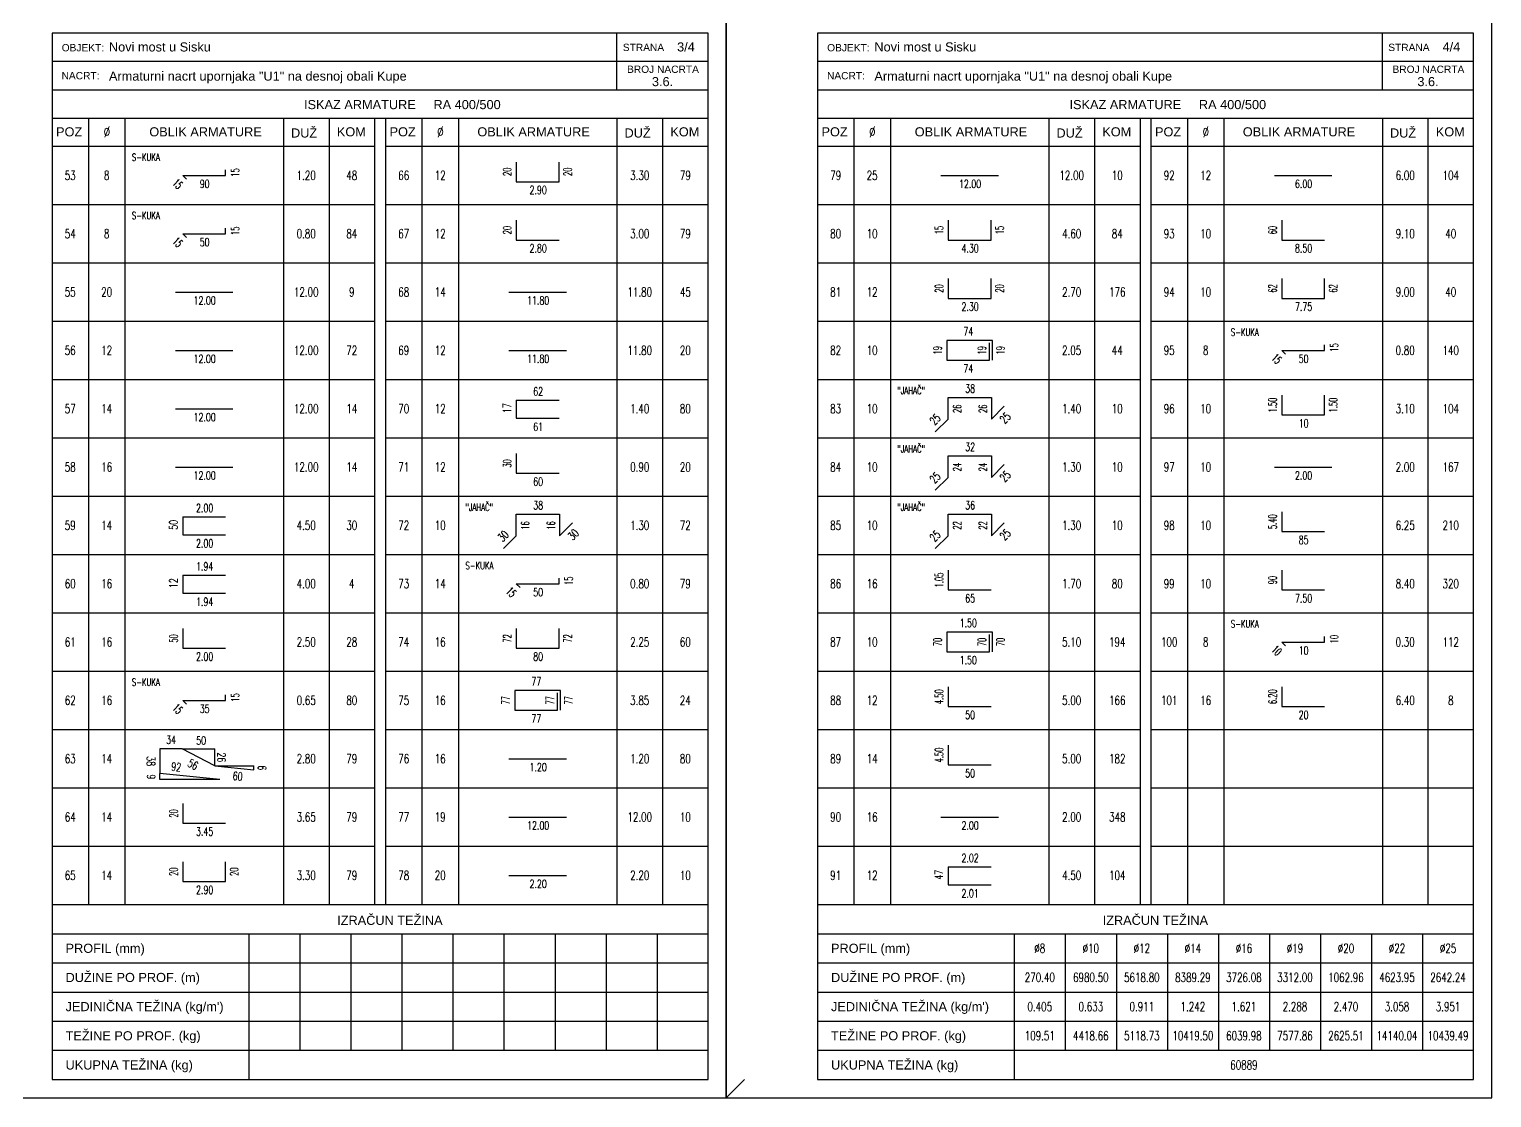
# Model space of a CAD drawing. Extents: x 0 to 12346, y 0 to 3567.
# Drawn here: x 10339 to 12346, y 597 to 2062 of the extents above; entities that cross this region are included whole.
import ezdxf
from ezdxf.enums import TextEntityAlignment as Align

# ---------------------------------------------------------------- set-up
doc = ezdxf.new("R2010")
doc.units = 0
doc.header["$LTSCALE"] = 50
for name, color, linetype in [('ARM', 1, 'CONTINUOUS'), ('ARMATURA', 1, 'CONTINUOUS'), ('KOTE', 4, 'CONTINUOUS'), ('TANKO', 8, 'CONTINUOUS'), ('TEKST', 7, 'CONTINUOUS')]:
    doc.layers.add(name, color=color, linetype=linetype)
doc.styles.add('KOTE', font='romans.shx', dxfattribs={"width": 0.7})
doc.styles.add('NASLOV', font='ARIAL.TTF')

# ---------------------------------------------------------------- blocks, each defined once
blk = doc.blocks.new('as5')
at = {"layer": 'ARM'}
blk.add_lwpolyline([(3.692, -0.906), (3.586, -0.8), (4.764, -0.8), (4.764, -0.65)], dxfattribs=at)
at = {"layer": 'KOTE', "style": 'KOTE', "width": 0.7}
blk.add_text('S-KUKA', height=0.2, dxfattribs=at).set_placement((2.192, -0.403))
for tag, height, p in [('POZ', 0.25, (0.5, -0.8)), ('FI', 0.25, (1.5, -0.8)), ('DUZ', 0.25, (6.975, -0.8)), ('KOM', 0.25, (8.225, -0.8)), ('A', 0.225, (4.188, -1.032))]:
    blk.add_attdef(tag, text='', height=height, dxfattribs=at).set_placement(p, align=Align.MIDDLE)
at = {"layer": 'KOTE', "style": 'KOTE', "width": 0.6}
for rotation, p in [(90, (5.027, -0.719)), (315, (3.448, -1.032))]:
    blk.add_attdef('B', text='', height=0.225, rotation=rotation, dxfattribs=at).set_placement(p, align=Align.MIDDLE)
blk = doc.blocks.new('as7')
at = {"layer": 'ARM'}
blk.add_line((3.386, -0.8), (4.964, -0.8), dxfattribs=at)
at = {"layer": 'KOTE', "style": 'KOTE', "width": 0.7}
for tag, height, p in [('POZ', 0.25, (0.5, -0.8)), ('FI', 0.25, (1.5, -0.8)), ('DUZ', 0.25, (6.975, -0.8)), ('KOM', 0.25, (8.225, -0.8)), ('A', 0.225, (4.188, -1.032))]:
    blk.add_attdef(tag, text='', height=height, dxfattribs=at).set_placement(p, align=Align.MIDDLE)
blk = doc.blocks.new('as10')
at = {"layer": 'ARM'}
for p, q in [((3.588, -0.564), (3.588, -1.056)), ((3.588, -0.564), (4.762, -0.564)), ((3.588, -1.056), (4.762, -1.056))]:
    blk.add_line(p, q, dxfattribs=at)
at = {"layer": 'KOTE', "style": 'KOTE', "width": 0.7}
for tag, height, p in [('C', 0.225, (4.188, -0.325)), ('POZ', 0.25, (0.5, -0.8)), ('FI', 0.25, (1.5, -0.8)), ('DUZ', 0.25, (6.975, -0.8)), ('KOM', 0.25, (8.225, -0.8)), ('A', 0.225, (4.188, -1.295))]:
    blk.add_attdef(tag, text='', height=height, dxfattribs=at).set_placement(p, align=Align.MIDDLE)
blk.add_attdef('B', text='', height=0.225, rotation=90, dxfattribs=at).set_placement((3.331, -0.784), align=Align.MIDDLE)
blk = doc.blocks.new('as4')
at = {"layer": 'ARM'}
blk.add_lwpolyline([(3.588, -0.432), (3.588, -0.972), (4.762, -0.972)], dxfattribs=at)
at = {"layer": 'KOTE', "style": 'KOTE', "width": 0.7}
for tag, height, p in [('POZ', 0.25, (0.5, -0.8)), ('FI', 0.25, (1.5, -0.8)), ('DUZ', 0.25, (6.975, -0.8)), ('KOM', 0.25, (8.225, -0.8)), ('A', 0.225, (4.188, -1.2))]:
    blk.add_attdef(tag, text='', height=height, dxfattribs=at).set_placement(p, align=Align.MIDDLE)
at = {"layer": 'KOTE', "style": 'KOTE', "width": 0.6}
blk.add_attdef('B', text='', height=0.225, rotation=90, dxfattribs=at).set_placement((3.337, -0.7), align=Align.MIDDLE)
blk = doc.blocks.new('as0')
at = {"layer": 'KOTE', "style": 'KOTE', "width": 0.7}
for tag, p in [('POZ', (0.5, -0.8)), ('FI', (1.5, -0.8)), ('DUZ', (6.975, -0.8)), ('KOM', (8.225, -0.8))]:
    blk.add_attdef(tag, text='', height=0.25, dxfattribs=at).set_placement(p, align=Align.MIDDLE)
blk = doc.blocks.new('as3')
at = {"layer": 'ARM'}
blk.add_lwpolyline([(3.588, -0.432), (3.588, -0.972), (4.762, -0.972), (4.762, -0.432)], dxfattribs=at)
at = {"layer": 'KOTE', "style": 'KOTE', "width": 0.7}
for tag, height, p in [('POZ', 0.25, (0.5, -0.8)), ('FI', 0.25, (1.5, -0.8)), ('DUZ', 0.25, (6.975, -0.8)), ('KOM', 0.25, (8.225, -0.8)), ('A', 0.225, (4.188, -1.2))]:
    blk.add_attdef(tag, text='', height=height, dxfattribs=at).set_placement(p, align=Align.MIDDLE)
at = {"layer": 'KOTE', "style": 'KOTE', "width": 0.6}
for tag, p in [('B', (3.337, -0.7)), ('C', (4.998, -0.7))]:
    blk.add_attdef(tag, text='', height=0.225, rotation=90, dxfattribs=at).set_placement(p, align=Align.MIDDLE)
blk = doc.blocks.new('as6')
at = {"layer": 'ARM'}
blk.add_lwpolyline([(3.233, -1.437), (3.587, -1.083), (3.587, -0.496), (4.772, -0.496), (4.772, -1.083), (5.126, -0.73)], dxfattribs=at)
at = {"layer": 'KOTE', "style": 'KOTE', "width": 0.7}
blk.add_text('"JAHAČ"', height=0.2, dxfattribs=at).set_placement((2.192, -0.403))
for tag, height, p in [('A', 0.225, (4.188, -0.247)), ('POZ', 0.25, (0.5, -0.8)), ('FI', 0.25, (1.5, -0.8)), ('DUZ', 0.25, (6.975, -0.8)), ('KOM', 0.25, (8.225, -0.8))]:
    blk.add_attdef(tag, text='', height=height, dxfattribs=at).set_placement(p, align=Align.MIDDLE)
at = {"layer": 'KOTE', "style": 'KOTE'}
for tag, rotation, width, p in [('B', 90, 0.6, (3.832, -0.801)), ('B', 90, 0.6, (4.538, -0.801)), ('C', 45, 0.7, (3.228, -1.093)), ('C', 45, 0.7, (5.153, -1.053))]:
    blk.add_attdef(tag, text='', height=0.225, rotation=rotation, dxfattribs=dict(at, width=width)).set_placement(p, align=Align.MIDDLE)
blk = doc.blocks.new('as2')
at = {"layer": 'ARM'}
blk.add_lwpolyline([(4.802, -1.066), (4.802, -0.53), (3.548, -0.53), (3.548, -1.07), (4.722, -1.07), (4.722, -0.594)], dxfattribs=at)
at = {"layer": 'KOTE', "style": 'KOTE', "width": 0.7}
for tag, height, p in [('B', 0.225, (4.138, -0.276)), ('POZ', 0.25, (0.5, -0.8)), ('FI', 0.25, (1.5, -0.8)), ('DUZ', 0.25, (6.975, -0.8)), ('KOM', 0.25, (8.225, -0.8)), ('B', 0.225, (4.138, -1.298))]:
    blk.add_attdef(tag, text='', height=height, dxfattribs=at).set_placement(p, align=Align.MIDDLE)
at = {"layer": 'KOTE', "style": 'KOTE', "width": 0.6}
for p in [(3.297, -0.798), (4.513, -0.798), (5.021, -0.798)]:
    blk.add_attdef('A', text='', height=0.225, rotation=90, dxfattribs=at).set_placement(p, align=Align.MIDDLE)

msp = doc.modelspace()

# ---------------------------------------------------------------- linework, layer by layer
at = {"layer": 'ARM'}
for p, q in [((11270.6, 2056.7), (10370.6, 2056.7)), ((10370.6, 2056.7), (10370.6, 621.7)), ((11270.6, 621.7), (11270.6, 2056.7)), ((12320.6, 2056.7), (11420.6, 2056.7)), ((11420.6, 2056.7), (11420.6, 621.7)), ((12320.6, 621.7), (12320.6, 2056.7)), ((10370.6, 1979.2), (11270.6, 1979.2)), ((11420.6, 1979.2), (12320.6, 1979.2)), ((10370.6, 1940.4), (11270.6, 1940.4)), ((10813.1, 1940.4), (10813.1, 861.7)), ((10828.1, 1940.4), (10828.1, 861.7)), ((11420.6, 1940.4), (12320.6, 1940.4)), ((11863.1, 1940.4), (11863.1, 861.7)), ((11878.1, 1940.4), (11878.1, 861.7)), ((10370.6, 1901.7), (10813.1, 1901.7)), ((10828.1, 1901.7), (11270.6, 1901.7)), ((11420.6, 1901.7), (11863.1, 1901.7)), ((11878.1, 1901.7), (12320.6, 1901.7)), ((10370.6, 861.7), (11270.6, 861.7)), ((11420.6, 861.7), (12320.6, 861.7)), ((10370.6, 821.7), (11270.6, 821.7)), ((11420.6, 821.7), (12320.6, 821.7)), ((10370.6, 621.7), (11270.6, 621.7)), ((11420.6, 621.7), (12320.6, 621.7))]:
    msp.add_line(p, q, dxfattribs=at)
at = {"layer": 'ARMATURA'}
for p, q in [((10549, 1075.2), (10518.6, 1075.2)), ((10518.6, 1075.2), (10518.6, 1041.3)), ((10593.8, 1051.7), (10549, 1075.2)), ((10593.8, 1051.7), (10647.5, 1046.3)), ((10601, 1033), (10518.6, 1041.3))]:
    msp.add_line(p, q, dxfattribs=at)
at = {"layer": 'KOTE'}
for p, q in [((11145.6, 1979.2), (11145.6, 2056.7)), ((12195.6, 1979.2), (12195.6, 2056.7)), ((11270.6, 2017.9), (10370.6, 2017.9)), ((12320.6, 2017.9), (11420.6, 2017.9)), ((10420.6, 1940.4), (10420.6, 861.7)), ((10470.6, 1940.4), (10470.6, 861.7)), ((10688.1, 1940.4), (10688.1, 861.7)), ((10750.6, 1940.4), (10750.6, 861.7)), ((10878.1, 1940.4), (10878.1, 861.7)), ((10928.1, 1940.4), (10928.1, 861.7)), ((11145.6, 1940.4), (11145.6, 861.7)), ((11208.1, 1940.4), (11208.1, 861.7)), ((11470.6, 1940.4), (11470.6, 861.7)), ((11520.6, 1940.4), (11520.6, 861.7)), ((11738.1, 1940.4), (11738.1, 861.7)), ((11800.6, 1940.4), (11800.6, 861.7)), ((11928.1, 1940.4), (11928.1, 861.7)), ((11978.1, 1940.4), (11978.1, 861.7)), ((12195.6, 1940.4), (12195.6, 861.7)), ((12258.1, 1940.4), (12258.1, 861.7)), ((10370.6, 1821.7), (10813.1, 1821.7)), ((10828.1, 1821.7), (11270.6, 1821.7)), ((11420.6, 1821.7), (11863.1, 1821.7)), ((11878.1, 1821.7), (12320.6, 1821.7)), ((10370.6, 1741.7), (10813.1, 1741.7)), ((10828.1, 1741.7), (11270.6, 1741.7)), ((11420.6, 1741.7), (11863.1, 1741.7)), ((11878.1, 1741.7), (12320.6, 1741.7)), ((10370.6, 1661.7), (10813.1, 1661.7)), ((10828.1, 1661.7), (11270.6, 1661.7)), ((11420.6, 1661.7), (11863.1, 1661.7)), ((11878.1, 1661.7), (12320.6, 1661.7)), ((10370.6, 1581.7), (10813.1, 1581.7)), ((10828.1, 1581.7), (11270.6, 1581.7)), ((11420.6, 1581.7), (11863.1, 1581.7)), ((11878.1, 1581.7), (12320.6, 1581.7)), ((10370.6, 1501.7), (10813.1, 1501.7)), ((10828.1, 1501.7), (11270.6, 1501.7)), ((11420.6, 1501.7), (11863.1, 1501.7)), ((11878.1, 1501.7), (12320.6, 1501.7)), ((10370.6, 1421.7), (10813.1, 1421.7)), ((10828.1, 1421.7), (11270.6, 1421.7)), ((11420.6, 1421.7), (11863.1, 1421.7)), ((11878.1, 1421.7), (12320.6, 1421.7)), ((10370.6, 1341.7), (10813.1, 1341.7)), ((10828.1, 1341.7), (11270.6, 1341.7)), ((11420.6, 1341.7), (11863.1, 1341.7)), ((11878.1, 1341.7), (12320.6, 1341.7)), ((10370.6, 1261.7), (10813.1, 1261.7)), ((10828.1, 1261.7), (11270.6, 1261.7)), ((11420.6, 1261.7), (11863.1, 1261.7)), ((11878.1, 1261.7), (12320.6, 1261.7)), ((10370.6, 1181.7), (10813.1, 1181.7)), ((10828.1, 1181.7), (11270.6, 1181.7)), ((11420.6, 1181.7), (11863.1, 1181.7)), ((11878.1, 1181.7), (12320.6, 1181.7)), ((10370.6, 1101.7), (10813.1, 1101.7)), ((10828.1, 1101.7), (11270.6, 1101.7)), ((11420.6, 1101.7), (11863.1, 1101.7)), ((11878.1, 1101.7), (12320.6, 1101.7)), ((10370.6, 1021.7), (10813.1, 1021.7)), ((10828.1, 1021.7), (11270.6, 1021.7)), ((11420.6, 1021.7), (11863.1, 1021.7)), ((11878.1, 1021.7), (12320.6, 1021.7)), ((10370.6, 941.7), (10813.1, 941.7)), ((10828.1, 941.7), (11270.6, 941.7)), ((11420.6, 941.7), (11863.1, 941.7)), ((11878.1, 941.7), (12320.6, 941.7)), ((10640.6, 821.7), (10640.6, 621.7)), ((10710.6, 821.7), (10710.6, 661.7)), ((10780.6, 821.7), (10780.6, 661.7)), ((10850.6, 821.7), (10850.6, 661.7)), ((10920.6, 821.7), (10920.6, 661.7)), ((10990.6, 821.7), (10990.6, 661.7)), ((11060.6, 821.7), (11060.6, 661.7)), ((11130.6, 821.7), (11130.6, 661.7)), ((11200.6, 821.7), (11200.6, 661.7)), ((11690.6, 821.7), (11690.6, 621.7)), ((11760.6, 821.7), (11760.6, 661.7)), ((11830.6, 821.7), (11830.6, 661.7)), ((11900.6, 821.7), (11900.6, 661.7)), ((11970.6, 821.7), (11970.6, 661.7)), ((12040.6, 821.7), (12040.6, 661.7)), ((12110.6, 821.7), (12110.6, 661.7)), ((12180.6, 821.7), (12180.6, 661.7)), ((12250.6, 821.7), (12250.6, 661.7)), ((10370.6, 781.7), (11270.6, 781.7)), ((11420.6, 781.7), (12320.6, 781.7)), ((10370.6, 741.7), (11270.6, 741.7)), ((11420.6, 741.7), (12320.6, 741.7)), ((10370.6, 701.7), (11270.6, 701.7)), ((11420.6, 701.7), (12320.6, 701.7)), ((10370.6, 661.7), (11270.6, 661.7)), ((11420.6, 661.7), (12320.6, 661.7))]:
    msp.add_line(p, q, dxfattribs=at)
at = {"layer": 'TANKO'}
for p, q in [((10549, 1075.2), (10593.8, 1075.2)), ((10593.8, 1051.7), (10593.8, 1075.2)), ((10593.8, 1051.7), (10647.5, 1051.7)), ((10647.5, 1046.3), (10647.5, 1051.7)), ((10518.6, 1033), (10518.6, 1041.3)), ((10601, 1033), (10518.6, 1033)), ((11295.6, 596.7), (11320.6, 621.7))]:
    msp.add_line(p, q, dxfattribs=at)
for points in [[(10245.6, 596.7), (11295.6, 596.7), (11295.6, 2081.7), (10245.6, 2081.7)], [(11295.6, 596.7), (12345.6, 596.7), (12345.6, 2081.7), (11295.6, 2081.7)]]:
    msp.add_lwpolyline(points, close=True, dxfattribs=at)

# ---------------------------------------------------------------- block references
at = {"layer": 'KOTE'}
ref = msp.add_blockref('as5', (10370.6, 1901.7), dxfattribs=dict(at, xscale=50, yscale=50, zscale=50))
ref.add_attrib('POZ', '53', dxfattribs={"height": 12.5, "style": 'KOTE', "width": 0.7}).set_placement((10395.6, 1861.7), align=Align.MIDDLE)
ref.add_attrib('FI', '8', dxfattribs={"height": 12.5, "style": 'KOTE', "width": 0.7}).set_placement((10445.6, 1861.7), align=Align.MIDDLE)
ref.add_attrib('DUZ', '1.20', dxfattribs={"height": 12.5, "style": 'KOTE', "width": 0.7}).set_placement((10719.3, 1861.7), align=Align.MIDDLE)
ref.add_attrib('KOM', '48', dxfattribs={"height": 12.5, "style": 'KOTE', "width": 0.7}).set_placement((10781.8, 1861.7), align=Align.MIDDLE)
ref.add_attrib('A', '90', dxfattribs={"height": 11.25, "style": 'KOTE', "width": 0.7}).set_placement((10580, 1850.1), align=Align.MIDDLE)
ref.add_attrib('B', '15', dxfattribs={"height": 11.25, "rotation": 315, "style": 'KOTE', "width": 0.6}).set_placement((10543, 1850.1), align=Align.MIDDLE)
ref.add_attrib('B', '15', dxfattribs={"height": 11.25, "rotation": 90, "style": 'KOTE', "width": 0.6}).set_placement((10621.9, 1865.7), align=Align.MIDDLE)
at = {"layer": 'KOTE', "xscale": 50, "yscale": 50, "zscale": 50}
for name, p, values in [('as3', (10828.1, 1901.7), {'POZ': '66', 'FI': '12', 'DUZ': '3.30', 'KOM': '79', 'A': '2.90', 'B': '20', 'C': '20'}), ('as7', (11420.6, 1901.7), {'POZ': '79', 'FI': '25', 'DUZ': '12.00', 'KOM': '10', 'A': '12.00'}), ('as7', (11878.1, 1901.7), {'POZ': '92', 'FI': '12', 'DUZ': '6.00', 'KOM': '104', 'A': '6.00'}), ('as4', (10828.1, 1821.7), {'POZ': '67', 'FI': '12', 'DUZ': '3.00', 'KOM': '79', 'A': '2.80', 'B': '20'}), ('as3', (11420.6, 1821.7), {'POZ': '80', 'FI': '10', 'DUZ': '4.60', 'KOM': '84', 'A': '4.30', 'B': '15', 'C': '15'}), ('as4', (11878.1, 1821.7), {'POZ': '93', 'FI': '10', 'DUZ': '9.10', 'KOM': '40', 'A': '8.50', 'B': '60'}), ('as7', (10370.6, 1741.7), {'POZ': '55', 'FI': '20', 'DUZ': '12.00', 'KOM': '9', 'A': '12.00'}), ('as7', (10828.1, 1741.7), {'POZ': '68', 'FI': '14', 'DUZ': '11.80', 'KOM': '45', 'A': '11.80'}), ('as3', (11420.6, 1741.7), {'POZ': '81', 'FI': '12', 'DUZ': '2.70', 'KOM': '176', 'A': '2.30', 'B': '20', 'C': '20'}), ('as3', (11878.1, 1741.7), {'POZ': '94', 'FI': '10', 'DUZ': '9.00', 'KOM': '40', 'A': '7.75', 'B': '62', 'C': '62'}), ('as7', (10370.6, 1661.7), {'POZ': '56', 'FI': '12', 'DUZ': '12.00', 'KOM': '72', 'A': '12.00'}), ('as7', (10828.1, 1661.7), {'POZ': '69', 'FI': '12', 'DUZ': '11.80', 'KOM': '20', 'A': '11.80'}), ('as10', (10828.1, 1581.7), {'POZ': '70', 'FI': '12', 'DUZ': '1.40', 'KOM': '80', 'A': '61', 'B': '17', 'C': '62'}), ('as7', (10370.6, 1581.7), {'POZ': '57', 'FI': '14', 'DUZ': '12.00', 'KOM': '14', 'A': '12.00'}), ('as3', (11878.1, 1581.7), {'POZ': '96', 'FI': '10', 'DUZ': '3.10', 'KOM': '104', 'A': '10', 'B': '1.50', 'C': '1.50'}), ('as7', (10370.6, 1501.7), {'POZ': '58', 'FI': '16', 'DUZ': '12.00', 'KOM': '14', 'A': '12.00'}), ('as4', (10828.1, 1501.7), {'POZ': '71', 'FI': '12', 'DUZ': '0.90', 'KOM': '20', 'A': '60', 'B': '30'}), ('as7', (11878.1, 1501.7), {'POZ': '97', 'FI': '10', 'DUZ': '2.00', 'KOM': '167', 'A': '2.00'}), ('as10', (10370.6, 1421.7), {'POZ': '59', 'FI': '14', 'DUZ': '4.50', 'KOM': '30', 'A': '2.00', 'B': '50', 'C': '2.00'}), ('as4', (11878.1, 1421.7), {'POZ': '98', 'FI': '10', 'DUZ': '6.25', 'KOM': '210', 'A': '85', 'B': '5.40'}), ('as10', (10370.6, 1341.7), {'POZ': '60', 'FI': '16', 'DUZ': '4.00', 'KOM': '4', 'A': '1.94', 'B': '12', 'C': '1.94'}), ('as4', (11420.6, 1341.7), {'POZ': '86', 'FI': '16', 'DUZ': '1.70', 'KOM': '80', 'A': '65', 'B': '1.05'}), ('as4', (11878.1, 1341.7), {'POZ': '99', 'FI': '10', 'DUZ': '8.40', 'KOM': '320', 'A': '7.50', 'B': '90'}), ('as4', (10370.6, 1261.7), {'POZ': '61', 'FI': '16', 'DUZ': '2.50', 'KOM': '28', 'A': '2.00', 'B': '50'}), ('as3', (10828.1, 1261.7), {'POZ': '74', 'FI': '16', 'DUZ': '2.25', 'KOM': '60', 'A': '80', 'B': '72', 'C': '72'}), ('as4', (11420.6, 1181.7), {'POZ': '88', 'FI': '12', 'DUZ': '5.00', 'KOM': '166', 'A': '50', 'B': '4.50'}), ('as4', (11878.1, 1181.7), {'POZ': '101', 'FI': '16', 'DUZ': '6.40', 'KOM': '8', 'A': '20', 'B': '6.20'}), ('as0', (10370.6, 1101.7), {'POZ': '63', 'FI': '14', 'DUZ': '2.80', 'KOM': '79'}), ('as7', (10828.1, 1101.7), {'POZ': '76', 'FI': '16', 'DUZ': '1.20', 'KOM': '80', 'A': '1.20'}), ('as4', (11420.6, 1101.7), {'POZ': '89', 'FI': '14', 'DUZ': '5.00', 'KOM': '182', 'A': '50', 'B': '4.50'}), ('as4', (10370.6, 1021.7), {'POZ': '64', 'FI': '14', 'DUZ': '3.65', 'KOM': '79', 'A': '3.45', 'B': '20'}), ('as7', (10828.1, 1021.7), {'POZ': '77', 'FI': '19', 'DUZ': '12.00', 'KOM': '10', 'A': '12.00'}), ('as7', (11420.6, 1021.7), {'POZ': '90', 'FI': '16', 'DUZ': '2.00', 'KOM': '348', 'A': '2.00'}), ('as10', (11420.6, 941.7), {'POZ': '91', 'FI': '12', 'DUZ': '4.50', 'KOM': '104', 'A': '2.01', 'B': '47', 'C': '2.02'}), ('as3', (10370.6, 941.7), {'POZ': '65', 'FI': '14', 'DUZ': '3.30', 'KOM': '79', 'A': '2.90', 'B': '20', 'C': '20'}), ('as7', (10828.1, 941.7), {'POZ': '78', 'FI': '20', 'DUZ': '2.20', 'KOM': '10', 'A': '2.20'})]:
    msp.add_blockref(name, p, dxfattribs=at).add_auto_attribs(values)
at = {"layer": 'KOTE'}
ref = msp.add_blockref('as5', (10370.6, 1821.7), dxfattribs=dict(at, xscale=50, yscale=50, zscale=50))
ref.add_attrib('POZ', '54', dxfattribs={"height": 12.5, "style": 'KOTE', "width": 0.7}).set_placement((10395.6, 1781.7), align=Align.MIDDLE)
ref.add_attrib('FI', '8', dxfattribs={"height": 12.5, "style": 'KOTE', "width": 0.7}).set_placement((10445.6, 1781.7), align=Align.MIDDLE)
ref.add_attrib('DUZ', '0.80', dxfattribs={"height": 12.5, "style": 'KOTE', "width": 0.7}).set_placement((10719.3, 1781.7), align=Align.MIDDLE)
ref.add_attrib('KOM', '84', dxfattribs={"height": 12.5, "style": 'KOTE', "width": 0.7}).set_placement((10781.8, 1781.7), align=Align.MIDDLE)
ref.add_attrib('A', '50', dxfattribs={"height": 11.25, "style": 'KOTE', "width": 0.7}).set_placement((10580, 1770.1), align=Align.MIDDLE)
ref.add_attrib('B', '15', dxfattribs={"height": 11.25, "rotation": 315, "style": 'KOTE', "width": 0.6}).set_placement((10543, 1770.1), align=Align.MIDDLE)
ref.add_attrib('B', '15', dxfattribs={"height": 11.25, "rotation": 90, "style": 'KOTE', "width": 0.6}).set_placement((10621.9, 1785.7), align=Align.MIDDLE)
ref = msp.add_blockref('as2', (11420.6, 1661.7), dxfattribs=dict(at, xscale=50, yscale=50, zscale=50))
ref.add_attrib('POZ', '82', dxfattribs={"height": 12.5, "style": 'KOTE', "width": 0.7}).set_placement((11445.6, 1621.7), align=Align.MIDDLE)
ref.add_attrib('FI', '10', dxfattribs={"height": 12.5, "style": 'KOTE', "width": 0.7}).set_placement((11495.6, 1621.7), align=Align.MIDDLE)
ref.add_attrib('DUZ', '2.05', dxfattribs={"height": 12.5, "style": 'KOTE', "width": 0.7}).set_placement((11769.3, 1621.7), align=Align.MIDDLE)
ref.add_attrib('KOM', '44', dxfattribs={"height": 12.5, "style": 'KOTE', "width": 0.7}).set_placement((11831.8, 1621.7), align=Align.MIDDLE)
ref.add_attrib('A', '19', dxfattribs={"height": 11.25, "rotation": 90, "style": 'KOTE', "width": 0.6}).set_placement((11585.4, 1621.8), align=Align.MIDDLE)
ref.add_attrib('A', '19', dxfattribs={"height": 11.25, "rotation": 90, "style": 'KOTE', "width": 0.6}).set_placement((11646.2, 1621.8), align=Align.MIDDLE)
ref.add_attrib('A', '19', dxfattribs={"height": 11.25, "rotation": 90, "style": 'KOTE', "width": 0.6}).set_placement((11671.6, 1621.8), align=Align.MIDDLE)
ref.add_attrib('B', '74', dxfattribs={"height": 11.25, "style": 'KOTE', "width": 0.7}).set_placement((11627.5, 1596.8), align=Align.MIDDLE)
ref.add_attrib('B', '74', dxfattribs={"height": 11.25, "style": 'KOTE', "width": 0.7}).set_placement((11627.5, 1647.8), align=Align.MIDDLE)
ref = msp.add_blockref('as5', (11878.1, 1661.7), dxfattribs=dict(at, xscale=50, yscale=50, zscale=50))
ref.add_attrib('POZ', '95', dxfattribs={"height": 12.5, "style": 'KOTE', "width": 0.7}).set_placement((11903.1, 1621.7), align=Align.MIDDLE)
ref.add_attrib('FI', '8', dxfattribs={"height": 12.5, "style": 'KOTE', "width": 0.7}).set_placement((11953.1, 1621.7), align=Align.MIDDLE)
ref.add_attrib('DUZ', '0.80', dxfattribs={"height": 12.5, "style": 'KOTE', "width": 0.7}).set_placement((12226.8, 1621.7), align=Align.MIDDLE)
ref.add_attrib('KOM', '140', dxfattribs={"height": 12.5, "style": 'KOTE', "width": 0.7}).set_placement((12289.3, 1621.7), align=Align.MIDDLE)
ref.add_attrib('A', '50', dxfattribs={"height": 11.25, "style": 'KOTE', "width": 0.7}).set_placement((12087.5, 1610.1), align=Align.MIDDLE)
ref.add_attrib('B', '15', dxfattribs={"height": 11.25, "rotation": 315, "style": 'KOTE', "width": 0.6}).set_placement((12050.5, 1610.1), align=Align.MIDDLE)
ref.add_attrib('B', '15', dxfattribs={"height": 11.25, "rotation": 90, "style": 'KOTE', "width": 0.6}).set_placement((12129.4, 1625.7), align=Align.MIDDLE)
ref = msp.add_blockref('as6', (11420.6, 1581.7), dxfattribs=dict(at, xscale=50, yscale=50, zscale=50))
ref.add_attrib('POZ', '83', dxfattribs={"height": 12.5, "style": 'KOTE', "width": 0.7}).set_placement((11445.6, 1541.7), align=Align.MIDDLE)
ref.add_attrib('FI', '10', dxfattribs={"height": 12.5, "style": 'KOTE', "width": 0.7}).set_placement((11495.6, 1541.7), align=Align.MIDDLE)
ref.add_attrib('DUZ', '1.40', dxfattribs={"height": 12.5, "style": 'KOTE', "width": 0.7}).set_placement((11769.3, 1541.7), align=Align.MIDDLE)
ref.add_attrib('KOM', '10', dxfattribs={"height": 12.5, "style": 'KOTE', "width": 0.7}).set_placement((11831.8, 1541.7), align=Align.MIDDLE)
ref.add_attrib('A', '38', dxfattribs={"height": 11.25, "style": 'KOTE', "width": 0.7}).set_placement((11630, 1569.3), align=Align.MIDDLE)
ref.add_attrib('B', '26', dxfattribs={"height": 11.25, "rotation": 90, "style": 'KOTE', "width": 0.6}).set_placement((11612.2, 1541.6), align=Align.MIDDLE)
ref.add_attrib('B', '26', dxfattribs={"height": 11.25, "rotation": 90, "style": 'KOTE', "width": 0.6}).set_placement((11647.5, 1541.6), align=Align.MIDDLE)
ref.add_attrib('C', '25', dxfattribs={"height": 11.25, "rotation": 45, "style": 'KOTE', "width": 0.7}).set_placement((11582, 1527), align=Align.MIDDLE)
ref.add_attrib('C', '25', dxfattribs={"height": 11.25, "rotation": 45, "style": 'KOTE', "width": 0.7}).set_placement((11678.2, 1529), align=Align.MIDDLE)
ref = msp.add_blockref('as6', (11420.6, 1501.7), dxfattribs=dict(at, xscale=50, yscale=50, zscale=50))
ref.add_attrib('POZ', '84', dxfattribs={"height": 12.5, "style": 'KOTE', "width": 0.7}).set_placement((11445.6, 1461.7), align=Align.MIDDLE)
ref.add_attrib('FI', '10', dxfattribs={"height": 12.5, "style": 'KOTE', "width": 0.7}).set_placement((11495.6, 1461.7), align=Align.MIDDLE)
ref.add_attrib('DUZ', '1.30', dxfattribs={"height": 12.5, "style": 'KOTE', "width": 0.7}).set_placement((11769.3, 1461.7), align=Align.MIDDLE)
ref.add_attrib('KOM', '10', dxfattribs={"height": 12.5, "style": 'KOTE', "width": 0.7}).set_placement((11831.8, 1461.7), align=Align.MIDDLE)
ref.add_attrib('A', '32', dxfattribs={"height": 11.25, "style": 'KOTE', "width": 0.7}).set_placement((11630, 1489.3), align=Align.MIDDLE)
ref.add_attrib('B', '24', dxfattribs={"height": 11.25, "rotation": 90, "style": 'KOTE', "width": 0.6}).set_placement((11612.2, 1461.6), align=Align.MIDDLE)
ref.add_attrib('B', '24', dxfattribs={"height": 11.25, "rotation": 90, "style": 'KOTE', "width": 0.6}).set_placement((11647.5, 1461.6), align=Align.MIDDLE)
ref.add_attrib('C', '25', dxfattribs={"height": 11.25, "rotation": 45, "style": 'KOTE', "width": 0.7}).set_placement((11582, 1447), align=Align.MIDDLE)
ref.add_attrib('C', '25', dxfattribs={"height": 11.25, "rotation": 45, "style": 'KOTE', "width": 0.7}).set_placement((11678.2, 1449), align=Align.MIDDLE)
ref = msp.add_blockref('as6', (10828.1, 1421.7), dxfattribs=dict(at, xscale=50, yscale=50, zscale=50))
ref.add_attrib('POZ', '72', dxfattribs={"height": 12.5, "style": 'KOTE', "width": 0.7}).set_placement((10853.1, 1381.7), align=Align.MIDDLE)
ref.add_attrib('FI', '10', dxfattribs={"height": 12.5, "style": 'KOTE', "width": 0.7}).set_placement((10903.1, 1381.7), align=Align.MIDDLE)
ref.add_attrib('DUZ', '1.30', dxfattribs={"height": 12.5, "style": 'KOTE', "width": 0.7}).set_placement((11176.8, 1381.7), align=Align.MIDDLE)
ref.add_attrib('KOM', '72', dxfattribs={"height": 12.5, "style": 'KOTE', "width": 0.7}).set_placement((11239.3, 1381.7), align=Align.MIDDLE)
ref.add_attrib('A', '38', dxfattribs={"height": 11.25, "style": 'KOTE', "width": 0.7}).set_placement((11037.5, 1409.3), align=Align.MIDDLE)
ref.add_attrib('B', '16', dxfattribs={"height": 11.25, "rotation": 90, "style": 'KOTE', "width": 0.6}).set_placement((11019.7, 1381.6), align=Align.MIDDLE)
ref.add_attrib('B', '16', dxfattribs={"height": 11.25, "rotation": 90, "style": 'KOTE', "width": 0.6}).set_placement((11055, 1381.6), align=Align.MIDDLE)
ref.add_attrib('C', '30', dxfattribs={"height": 11.25, "rotation": 45, "style": 'KOTE', "width": 0.7}).set_placement((10989.5, 1367), align=Align.MIDDLE)
ref.add_attrib('C', '30', dxfattribs={"height": 11.25, "rotation": 45, "style": 'KOTE', "width": 0.7}).set_placement((11085.7, 1369), align=Align.MIDDLE)
ref = msp.add_blockref('as6', (11420.6, 1421.7), dxfattribs=dict(at, xscale=50, yscale=50, zscale=50))
ref.add_attrib('POZ', '85', dxfattribs={"height": 12.5, "style": 'KOTE', "width": 0.7}).set_placement((11445.6, 1381.7), align=Align.MIDDLE)
ref.add_attrib('FI', '10', dxfattribs={"height": 12.5, "style": 'KOTE', "width": 0.7}).set_placement((11495.6, 1381.7), align=Align.MIDDLE)
ref.add_attrib('DUZ', '1.30', dxfattribs={"height": 12.5, "style": 'KOTE', "width": 0.7}).set_placement((11769.3, 1381.7), align=Align.MIDDLE)
ref.add_attrib('KOM', '10', dxfattribs={"height": 12.5, "style": 'KOTE', "width": 0.7}).set_placement((11831.8, 1381.7), align=Align.MIDDLE)
ref.add_attrib('A', '36', dxfattribs={"height": 11.25, "style": 'KOTE', "width": 0.7}).set_placement((11630, 1409.3), align=Align.MIDDLE)
ref.add_attrib('B', '22', dxfattribs={"height": 11.25, "rotation": 90, "style": 'KOTE', "width": 0.6}).set_placement((11612.2, 1381.6), align=Align.MIDDLE)
ref.add_attrib('B', '22', dxfattribs={"height": 11.25, "rotation": 90, "style": 'KOTE', "width": 0.6}).set_placement((11647.5, 1381.6), align=Align.MIDDLE)
ref.add_attrib('C', '25', dxfattribs={"height": 11.25, "rotation": 45, "style": 'KOTE', "width": 0.7}).set_placement((11582, 1367), align=Align.MIDDLE)
ref.add_attrib('C', '25', dxfattribs={"height": 11.25, "rotation": 45, "style": 'KOTE', "width": 0.7}).set_placement((11678.2, 1369), align=Align.MIDDLE)
ref = msp.add_blockref('as5', (10828.1, 1341.7), dxfattribs=dict(at, xscale=50, yscale=50, zscale=50))
ref.add_attrib('POZ', '73', dxfattribs={"height": 12.5, "style": 'KOTE', "width": 0.7}).set_placement((10853.1, 1301.7), align=Align.MIDDLE)
ref.add_attrib('FI', '14', dxfattribs={"height": 12.5, "style": 'KOTE', "width": 0.7}).set_placement((10903.1, 1301.7), align=Align.MIDDLE)
ref.add_attrib('DUZ', '0.80', dxfattribs={"height": 12.5, "style": 'KOTE', "width": 0.7}).set_placement((11176.8, 1301.7), align=Align.MIDDLE)
ref.add_attrib('KOM', '79', dxfattribs={"height": 12.5, "style": 'KOTE', "width": 0.7}).set_placement((11239.3, 1301.7), align=Align.MIDDLE)
ref.add_attrib('A', '50', dxfattribs={"height": 11.25, "style": 'KOTE', "width": 0.7}).set_placement((11037.5, 1290.1), align=Align.MIDDLE)
ref.add_attrib('B', '15', dxfattribs={"height": 11.25, "rotation": 315, "style": 'KOTE', "width": 0.6}).set_placement((11000.5, 1290.1), align=Align.MIDDLE)
ref.add_attrib('B', '15', dxfattribs={"height": 11.25, "rotation": 90, "style": 'KOTE', "width": 0.6}).set_placement((11079.4, 1305.7), align=Align.MIDDLE)
ref = msp.add_blockref('as2', (11420.6, 1261.7), dxfattribs=dict(at, xscale=50, yscale=50, zscale=50))
ref.add_attrib('POZ', '87', dxfattribs={"height": 12.5, "style": 'KOTE', "width": 0.7}).set_placement((11445.6, 1221.7), align=Align.MIDDLE)
ref.add_attrib('FI', '10', dxfattribs={"height": 12.5, "style": 'KOTE', "width": 0.7}).set_placement((11495.6, 1221.7), align=Align.MIDDLE)
ref.add_attrib('DUZ', '5.10', dxfattribs={"height": 12.5, "style": 'KOTE', "width": 0.7}).set_placement((11769.3, 1221.7), align=Align.MIDDLE)
ref.add_attrib('KOM', '194', dxfattribs={"height": 12.5, "style": 'KOTE', "width": 0.7}).set_placement((11831.8, 1221.7), align=Align.MIDDLE)
ref.add_attrib('A', '70', dxfattribs={"height": 11.25, "rotation": 90, "style": 'KOTE', "width": 0.6}).set_placement((11585.4, 1221.8), align=Align.MIDDLE)
ref.add_attrib('A', '70', dxfattribs={"height": 11.25, "rotation": 90, "style": 'KOTE', "width": 0.6}).set_placement((11646.2, 1221.8), align=Align.MIDDLE)
ref.add_attrib('A', '70', dxfattribs={"height": 11.25, "rotation": 90, "style": 'KOTE', "width": 0.6}).set_placement((11671.6, 1221.8), align=Align.MIDDLE)
ref.add_attrib('B', '1.50', dxfattribs={"height": 11.25, "style": 'KOTE', "width": 0.7}).set_placement((11627.5, 1196.8), align=Align.MIDDLE)
ref.add_attrib('B', '1.50', dxfattribs={"height": 11.25, "style": 'KOTE', "width": 0.7}).set_placement((11627.5, 1247.8), align=Align.MIDDLE)
ref = msp.add_blockref('as5', (11878.1, 1261.7), dxfattribs=dict(at, xscale=50, yscale=50, zscale=50))
ref.add_attrib('POZ', '100', dxfattribs={"height": 12.5, "style": 'KOTE', "width": 0.7}).set_placement((11903.1, 1221.7), align=Align.MIDDLE)
ref.add_attrib('FI', '8', dxfattribs={"height": 12.5, "style": 'KOTE', "width": 0.7}).set_placement((11953.1, 1221.7), align=Align.MIDDLE)
ref.add_attrib('DUZ', '0.30', dxfattribs={"height": 12.5, "style": 'KOTE', "width": 0.7}).set_placement((12226.8, 1221.7), align=Align.MIDDLE)
ref.add_attrib('KOM', '112', dxfattribs={"height": 12.5, "style": 'KOTE', "width": 0.7}).set_placement((12289.3, 1221.7), align=Align.MIDDLE)
ref.add_attrib('A', '10', dxfattribs={"height": 11.25, "style": 'KOTE', "width": 0.7}).set_placement((12087.5, 1210.1), align=Align.MIDDLE)
ref.add_attrib('B', '10', dxfattribs={"height": 11.25, "rotation": 315, "style": 'KOTE', "width": 0.6}).set_placement((12050.5, 1210.1), align=Align.MIDDLE)
ref.add_attrib('B', '10', dxfattribs={"height": 11.25, "rotation": 90, "style": 'KOTE', "width": 0.6}).set_placement((12129.4, 1225.7), align=Align.MIDDLE)
ref = msp.add_blockref('as5', (10370.6, 1181.7), dxfattribs=dict(at, xscale=50, yscale=50, zscale=50))
ref.add_attrib('POZ', '62', dxfattribs={"height": 12.5, "style": 'KOTE', "width": 0.7}).set_placement((10395.6, 1141.7), align=Align.MIDDLE)
ref.add_attrib('FI', '16', dxfattribs={"height": 12.5, "style": 'KOTE', "width": 0.7}).set_placement((10445.6, 1141.7), align=Align.MIDDLE)
ref.add_attrib('DUZ', '0.65', dxfattribs={"height": 12.5, "style": 'KOTE', "width": 0.7}).set_placement((10719.3, 1141.7), align=Align.MIDDLE)
ref.add_attrib('KOM', '80', dxfattribs={"height": 12.5, "style": 'KOTE', "width": 0.7}).set_placement((10781.8, 1141.7), align=Align.MIDDLE)
ref.add_attrib('A', '35', dxfattribs={"height": 11.25, "style": 'KOTE', "width": 0.7}).set_placement((10580, 1130.1), align=Align.MIDDLE)
ref.add_attrib('B', '15', dxfattribs={"height": 11.25, "rotation": 315, "style": 'KOTE', "width": 0.6}).set_placement((10543, 1130.1), align=Align.MIDDLE)
ref.add_attrib('B', '15', dxfattribs={"height": 11.25, "rotation": 90, "style": 'KOTE', "width": 0.6}).set_placement((10621.9, 1145.7), align=Align.MIDDLE)
ref = msp.add_blockref('as2', (10828.1, 1181.7), dxfattribs=dict(at, xscale=50, yscale=50, zscale=50))
ref.add_attrib('POZ', '75', dxfattribs={"height": 12.5, "style": 'KOTE', "width": 0.7}).set_placement((10853.1, 1141.7), align=Align.MIDDLE)
ref.add_attrib('FI', '16', dxfattribs={"height": 12.5, "style": 'KOTE', "width": 0.7}).set_placement((10903.1, 1141.7), align=Align.MIDDLE)
ref.add_attrib('DUZ', '3.85', dxfattribs={"height": 12.5, "style": 'KOTE', "width": 0.7}).set_placement((11176.8, 1141.7), align=Align.MIDDLE)
ref.add_attrib('KOM', '24', dxfattribs={"height": 12.5, "style": 'KOTE', "width": 0.7}).set_placement((11239.3, 1141.7), align=Align.MIDDLE)
ref.add_attrib('A', '77', dxfattribs={"height": 11.25, "rotation": 90, "style": 'KOTE', "width": 0.6}).set_placement((10992.9, 1141.8), align=Align.MIDDLE)
ref.add_attrib('A', '77', dxfattribs={"height": 11.25, "rotation": 90, "style": 'KOTE', "width": 0.6}).set_placement((11053.7, 1141.8), align=Align.MIDDLE)
ref.add_attrib('A', '77', dxfattribs={"height": 11.25, "rotation": 90, "style": 'KOTE', "width": 0.6}).set_placement((11079.1, 1141.8), align=Align.MIDDLE)
ref.add_attrib('B', '77', dxfattribs={"height": 11.25, "style": 'KOTE', "width": 0.7}).set_placement((11035, 1116.8), align=Align.MIDDLE)
ref.add_attrib('B', '77', dxfattribs={"height": 11.25, "style": 'KOTE', "width": 0.7}).set_placement((11035, 1167.8), align=Align.MIDDLE)

# ---------------------------------------------------------------- texts
at = {"layer": 'KOTE', "style": 'NASLOV'}
for s, height, p in [('OBJEKT:', 10, (10383.9, 2031.9)), ('STRANA', 10, (11153.6, 2032.3)), ('OBJEKT:', 10, (11433.9, 2031.9)), ('STRANA', 10, (12203.6, 2032.3)), ('BROJ NACRTA', 10, (11159.4, 2002.3)), ('BROJ NACRTA', 10, (12209.4, 2002.3)), ('NACRT:', 10, (10383.7, 1993.5)), ('NACRT:', 10, (11433.7, 1993.5)), ('PROFIL (mm)', 12.5, (10389.2, 795.4)), ('PROFIL (mm)', 12.5, (11439.2, 795.4)), ('DUŽINE PO PROF. (m)', 12.5, (10389.2, 755.4)), ('DUŽINE PO PROF. (m)', 12.5, (11439.2, 755.4)), ("JEDINIČNA TEŽINA (kg/m')", 12.5, (10389.2, 715.4)), ("JEDINIČNA TEŽINA (kg/m')", 12.5, (11439.2, 715.4)), ('TEŽINE PO PROF. (kg)', 12.5, (10389.2, 675.4)), ('TEŽINE PO PROF. (kg)', 12.5, (11439.2, 675.4)), ('UKUPNA TEŽINA (kg)', 12.5, (10389.2, 635.4)), ('UKUPNA TEŽINA (kg)', 12.5, (11439.2, 635.4))]:
    msp.add_text(s, height=height, dxfattribs=at).set_placement(p)
for s, p in [('ISKAZ ARMATURE     RA 400/500', (10851.2, 1959.1)), ('ISKAZ ARMATURE     RA 400/500', (11901.2, 1959.1)), ('POZ', (10394.1, 1921.5)), ('OBLIK ARMATURE', (10581.2, 1921.5)), ('DUŽ', (10716.4, 1921.5)), ('KOM', (10781.2, 1921.5)), ('POZ', (10851.6, 1921.5)), ('OBLIK ARMATURE', (11031.2, 1921.5)), ('DUŽ', (11173.9, 1921.5)), ('KOM', (11238.7, 1921.5)), ('POZ', (11444.1, 1921.5)), ('OBLIK ARMATURE', (11631.2, 1921.5)), ('DUŽ', (11766.4, 1921.5)), ('KOM', (11831.2, 1921.5)), ('POZ', (11901.6, 1921.5)), ('OBLIK ARMATURE', (12081.2, 1921.5)), ('DUŽ', (12223.9, 1921.5)), ('KOM', (12288.7, 1921.5)), ('IZRAČUN TEŽINA', (10834.1, 841.6)), ('IZRAČUN TEŽINA', (11884.1, 841.6))]:
    msp.add_text(s, height=12.5, dxfattribs=at).set_placement(p, align=Align.MIDDLE)
at = {"layer": 'KOTE', "style": 'KOTE', "width": 0.7}
for s, height, p in [('%%C', 15, (10445.9, 1921.5)), ('%%C', 15, (10903.4, 1921.5)), ('%%C', 15, (11495.9, 1921.5)), ('%%C', 15, (11953.4, 1921.5)), ('%%c8', 12.5, (11725.6, 801.7)), ('%%c10', 12.5, (11795.6, 801.7)), ('%%c12', 12.5, (11865.6, 801.7)), ('%%c14', 12.5, (11935.6, 801.7)), ('%%c16', 12.5, (12005.6, 801.7)), ('%%c19', 12.5, (12075.6, 801.7)), ('%%c20', 12.5, (12145.6, 801.7)), ('%%c22', 12.5, (12215.6, 801.7)), ('%%c25', 12.5, (12285.6, 801.7)), ('270.40', 12.5, (11725.6, 761.7)), ('6980.50', 12.5, (11795.6, 761.7)), ('5618.80', 12.5, (11865.6, 761.7)), ('8389.29', 12.5, (11935.6, 761.7)), ('3726.08', 12.5, (12005.6, 761.7)), ('3312.00', 12.5, (12075.6, 761.7)), ('1062.96', 12.5, (12145.6, 761.7)), ('4623.95', 12.5, (12215.6, 761.7)), ('2642.24', 12.5, (12285.6, 761.7)), ('0.405', 12.5, (11725.6, 721.7)), ('0.633', 12.5, (11795.6, 721.7)), ('0.911', 12.5, (11865.6, 721.7)), ('1.242', 12.5, (11935.6, 721.7)), ('1.621', 12.5, (12005.6, 721.7)), ('2.288', 12.5, (12075.6, 721.7)), ('2.470', 12.5, (12145.6, 721.7)), ('3.058', 12.5, (12215.6, 721.7)), ('3.951', 12.5, (12285.6, 721.7)), ('109.51', 12.5, (11725.6, 681.7)), ('4418.66', 12.5, (11795.6, 681.7)), ('5118.73', 12.5, (11865.6, 681.7)), ('10419.50', 12.5, (11935.6, 681.7)), ('6039.98', 12.5, (12005.6, 681.7)), ('7577.86', 12.5, (12075.6, 681.7)), ('2625.51', 12.5, (12145.6, 681.7)), ('14140.04', 12.5, (12215.6, 681.7)), ('10439.49', 12.5, (12285.6, 681.7)), ('60889', 12.5, (12005.6, 641.7))]:
    msp.add_text(s, height=height, dxfattribs=at).set_placement(p, align=Align.MIDDLE)
for s, height, rotation, p in [('34', 11.25, 359.8854, (10533.9, 1087.6)), ('50', 11.25, 360, (10575.2, 1086.6)), ('38', 11.25, 270, (10506.3, 1058.3)), ('26', 11.25, 270, (10603.1, 1063.5)), ('92', 11.25, 354.2894, (10541, 1050.5)), ('56', 11.25, 332.3463, (10564, 1053.8)), ('60', 11.25, 354.2894, (10625.3, 1037.7)), ('6', 11.2, 270, (10658.7, 1049.2)), ('9', 11.2, 270, (10506.6, 1036.8))]:
    msp.add_text(s, height=height, rotation=rotation, dxfattribs=at).set_placement(p, align=Align.MIDDLE)
at = {"layer": 'TEKST', "style": 'NASLOV'}
for s, p in [('Novi most u Sisku', (10448.7, 2031.7)), ('3/4', (11228.1, 2031.7)), ('Novi most u Sisku', (11498.7, 2031.7)), ('4/4', (12278.1, 2031.7)), ('Armaturni nacrt upornjaka "U1" na desnoj obali Kupe', (10448.7, 1991.7)), ('Armaturni nacrt upornjaka "U1" na desnoj obali Kupe', (11498.7, 1991.7))]:
    msp.add_text(s, height=12.5, dxfattribs=at).set_placement(p)
for p in [(11208.1, 1990.4), (12258.1, 1990.4)]:
    msp.add_text('3.6.', height=12.5, dxfattribs=at).set_placement(p, align=Align.MIDDLE)

doc.saveas('drawing.dxf')
